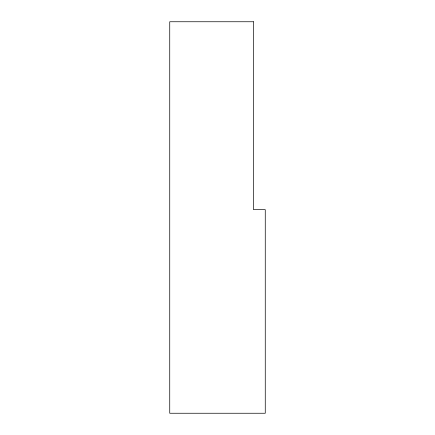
<?xml version="1.0" encoding="UTF-8"?>
<svg xmlns="http://www.w3.org/2000/svg" width="435" height="435" viewBox="0 0 435 435"><rect width="100%" height="100%" fill="white"/><g stroke="black" fill="none" stroke-linecap="round" stroke-linejoin="round"><path stroke-width="0.65" d="M253.518 21.75L169.737 21.75L169.737 413.25L265.263 413.25L265.263 209.67L253.518 209.67L253.518 21.75"/></g></svg>
